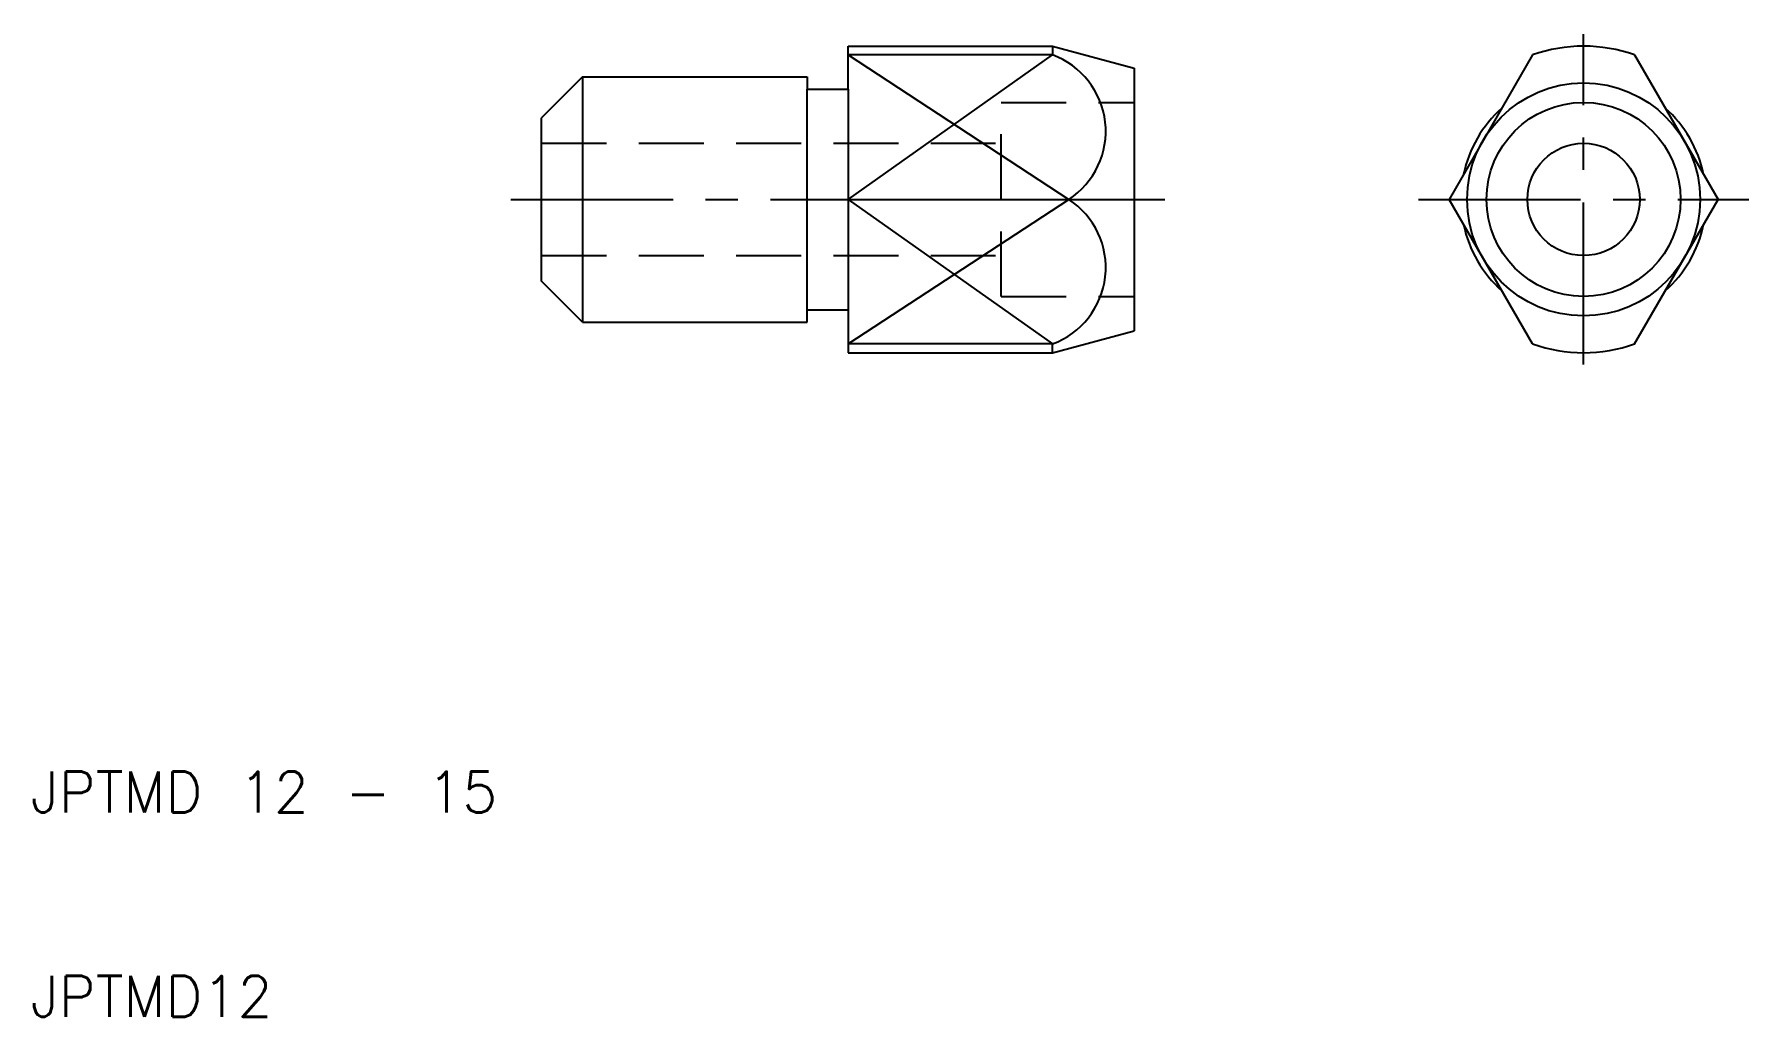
# Model space of a CAD drawing. Extents: x 10.2 to 94.1, y 10 to 58.1.
import ezdxf

# ---------------------------------------------------------------- set-up
doc = ezdxf.new("R2010")
doc.units = 0
doc.header["$LTSCALE"] = 0.25
doc.linetypes.add('CENTER', pattern=[50.8, 31.75, -6.35, 6.35, -6.35])
doc.linetypes.add('DASHED', pattern=[19.05, 12.7, -6.35])
doc.layers.get('0').update_dxf_attribs({"linetype": 'CONTINUOUS'})
doc.layers.add('CENTER', color=1, linetype='CENTER')
doc.styles.get("Standard").update_dxf_attribs({"font": 'txt.shx', "bigfont": 'extfont.shx'})

msp = doc.modelspace()

# ---------------------------------------------------------------- linework, layer by layer
for p, q in [((50, 55.4), (50, 57.5)), ((50, 57.5), (60, 57.5)), ((60, 57.071), (50, 57.071)), ((60, 57.5), (64, 56.428)), ((60, 57.5), (60, 57.071)), ((83.5, 57.071), (79.418, 50)), ((88.5, 57.071), (92.582, 50)), ((64, 56.428), (64, 43.572)), ((37, 56), (35, 54)), ((37, 56), (37, 44)), ((37, 56), (48, 56)), ((48, 56), (48, 55.4)), ((48, 44.6), (48, 55.4)), ((48, 55.4), (50, 55.4)), ((50, 55.4), (50, 44.6)), ((35, 46), (35, 54)), ((50, 50), (60.8, 50)), ((83.5, 42.929), (79.418, 50)), ((88.5, 42.929), (92.582, 50)), ((37, 44), (35, 46)), ((48, 44), (48, 44.6)), ((48, 44.6), (50, 44.6)), ((50, 44.6), (50, 42.5)), ((37, 44), (48, 44)), ((60, 42.929), (50, 42.929)), ((60, 42.5), (64, 43.572)), ((60, 42.5), (60, 42.929)), ((50, 42.5), (60, 42.5))]:
    msp.add_line(p, q)
at = {"color": 3}
for p, q in [((50, 57.071), (60.8, 50)), ((50, 50), (60, 57.071)), ((50, 50), (60, 42.929)), ((50, 42.929), (60.8, 50))]:
    msp.add_line(p, q, dxfattribs=at)
at = {"color": 3, "linetype": 'DASHED'}
for p, q in [((57.5, 54.75), (64, 54.75)), ((57.5, 45.25), (57.5, 54.75)), ((35, 52.75), (57.5, 52.75)), ((35, 47.25), (57.5, 47.25)), ((57.5, 45.25), (64, 45.25))]:
    msp.add_line(p, q, dxfattribs=at)
for radius in [5.701, 4.75, 2.75]:
    msp.add_circle((86, 50), radius)
for centre, radius, start, end in [((58.639, 53.336), 3.975, 302.92893, 69.98073), ((86, 50), 7.5, 70.52878, 109.47122), ((86, 50), 6, 131.82341, 168.17659), ((86, 50), 6, 11.82341, 48.17659), ((58.639, 46.664), 3.975, 290.01927, 57.07107), ((86, 50), 6, 191.82341, 228.17659), ((86, 50), 6, 311.82341, 348.17659), ((86, 50), 7.5, 250.52878, 289.47122)]:
    msp.add_arc(centre, radius, start, end)
at = {"layer": 'CENTER', "color": 1, "linetype": 'CENTER'}
for p, q in [((86, 41.918), (86, 58.082)), ((33.5, 50), (65.5, 50)), ((77.918, 50), (94.082, 50))]:
    msp.add_line(p, q, dxfattribs=at)

# ---------------------------------------------------------------- texts
for s, p in [('JPTMD 12 - 15', (10, 20)), ('JPTMD12', (10, 10))]:
    msp.add_text(s, height=2).set_placement(p)

doc.saveas('drawing.dxf')
